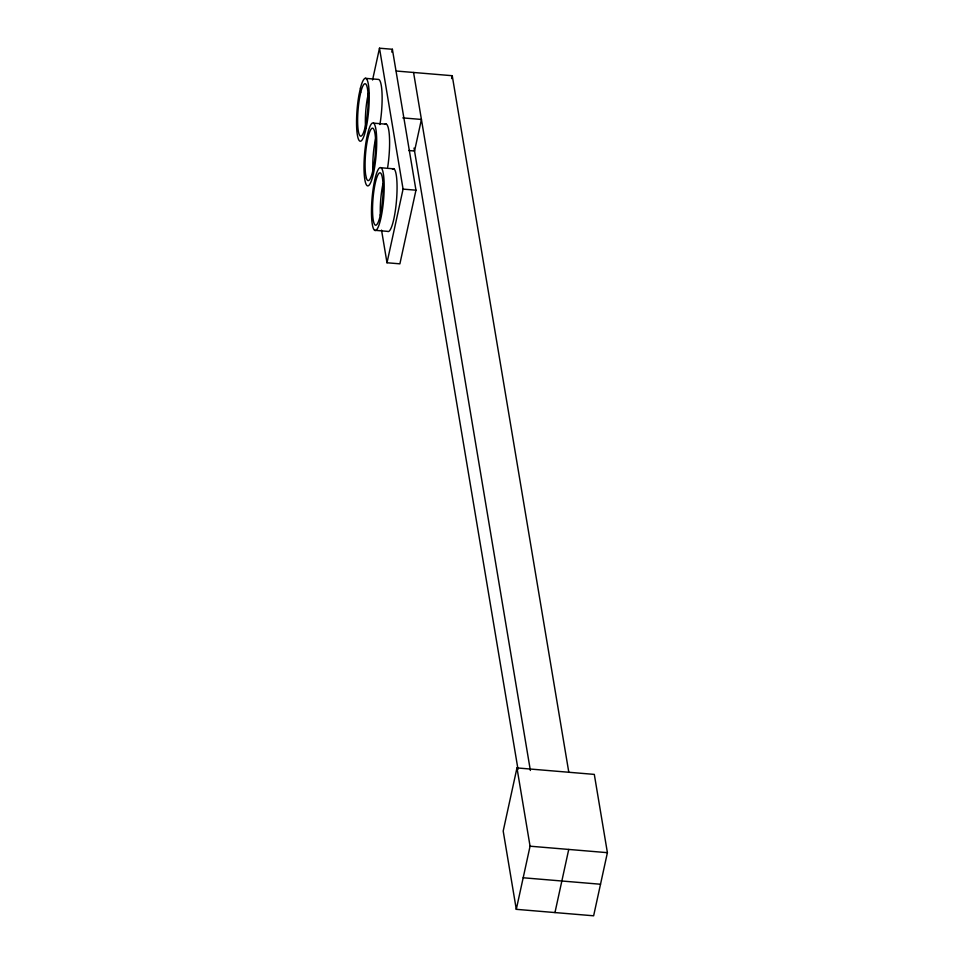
<?xml version="1.0" encoding="UTF-8"?>
<svg xmlns="http://www.w3.org/2000/svg" width="964" height="964" viewBox="0 0 964 964"><rect width="100%" height="100%" fill="white"/><g stroke="black" fill="none" stroke-linecap="round" stroke-linejoin="round"><path stroke-width="1.45" d="M368.513 92.857L367.332 98.473A26.317 4.832 -85.2 0 0 365.681 128.718M372.562 79.976L379.491 48.2L392.384 49.272L415.966 190.185L399.891 263.835L386.998 262.762L381.539 230.131M391.77 52.08L392.384 49.272M386.998 262.762L403.073 189.113L379.491 48.2M451.61 78.578L452.237 75.71L396.385 71.035M516.969 767.922L503.196 831.052L516.294 909.329L593.631 915.8L607.404 852.67L594.306 774.393L516.969 767.922L530.067 846.199L516.294 909.329M554.963 912.571L568.736 849.441M365.26 78.325L378.153 79.397A31.583 5.796 -85.2 0 1 379.9 124.573M402.807 117.885L421.425 119.452L414.544 151.011L408.808 150.529M373.55 123.139A31.583 5.796 -85.2 0 1 373.502 173.195A31.583 5.796 -85.2 0 1 364.006 166.88A31.583 5.796 -85.2 0 1 373.55 123.139L386.444 124.223M381.021 167.76A31.583 5.796 -85.2 0 1 380.973 217.816A31.583 5.796 -85.2 0 1 371.477 211.502A31.583 5.796 -85.2 0 1 381.021 167.76L393.914 168.845M403.073 189.113L415.966 190.185M374.622 230.288L387.516 231.36A31.583 5.796 -85.2 0 0 396.566 199.632A31.583 5.796 -85.2 0 0 392.384 168.965M530.067 846.199L607.404 852.67M523.175 877.77L600.524 884.241M452.237 75.71L568.796 772.212M413.568 72.481L530.369 770.465M414.05 148.07L518.017 769.356M384.913 124.344A31.583 5.796 -85.2 0 1 387.709 167.097M373.08 172.737A26.317 4.832 -85.2 0 1 375.743 138.165M380.443 215.948A26.317 4.832 -85.2 0 1 382.937 184.016M360.777 92.207L359.596 97.822A26.317 4.832 -85.2 0 0 360.584 136.141A26.317 4.832 -85.2 0 0 368.2 99.907A26.317 4.832 -85.2 0 0 360.777 92.207M360.403 88.194L358.982 94.858A31.583 5.796 -85.2 0 0 357.427 135.309A31.583 5.796 -85.2 0 0 365.368 131.369L366.802 124.705A31.583 5.796 -85.2 0 0 368.356 84.254A31.583 5.796 -85.2 0 0 360.403 88.194M366.38 178.159L365.621 174.472A26.317 4.832 -85.2 0 1 370.236 130.622A26.317 4.832 -85.2 0 1 375.201 154.433A26.317 4.832 -85.2 0 1 366.38 178.159M380.443 214.683A26.317 4.832 -85.2 0 0 380.491 172.978A26.317 4.832 -85.2 0 0 372.538 209.417A26.317 4.832 -85.2 0 0 380.443 214.683"/></g></svg>
